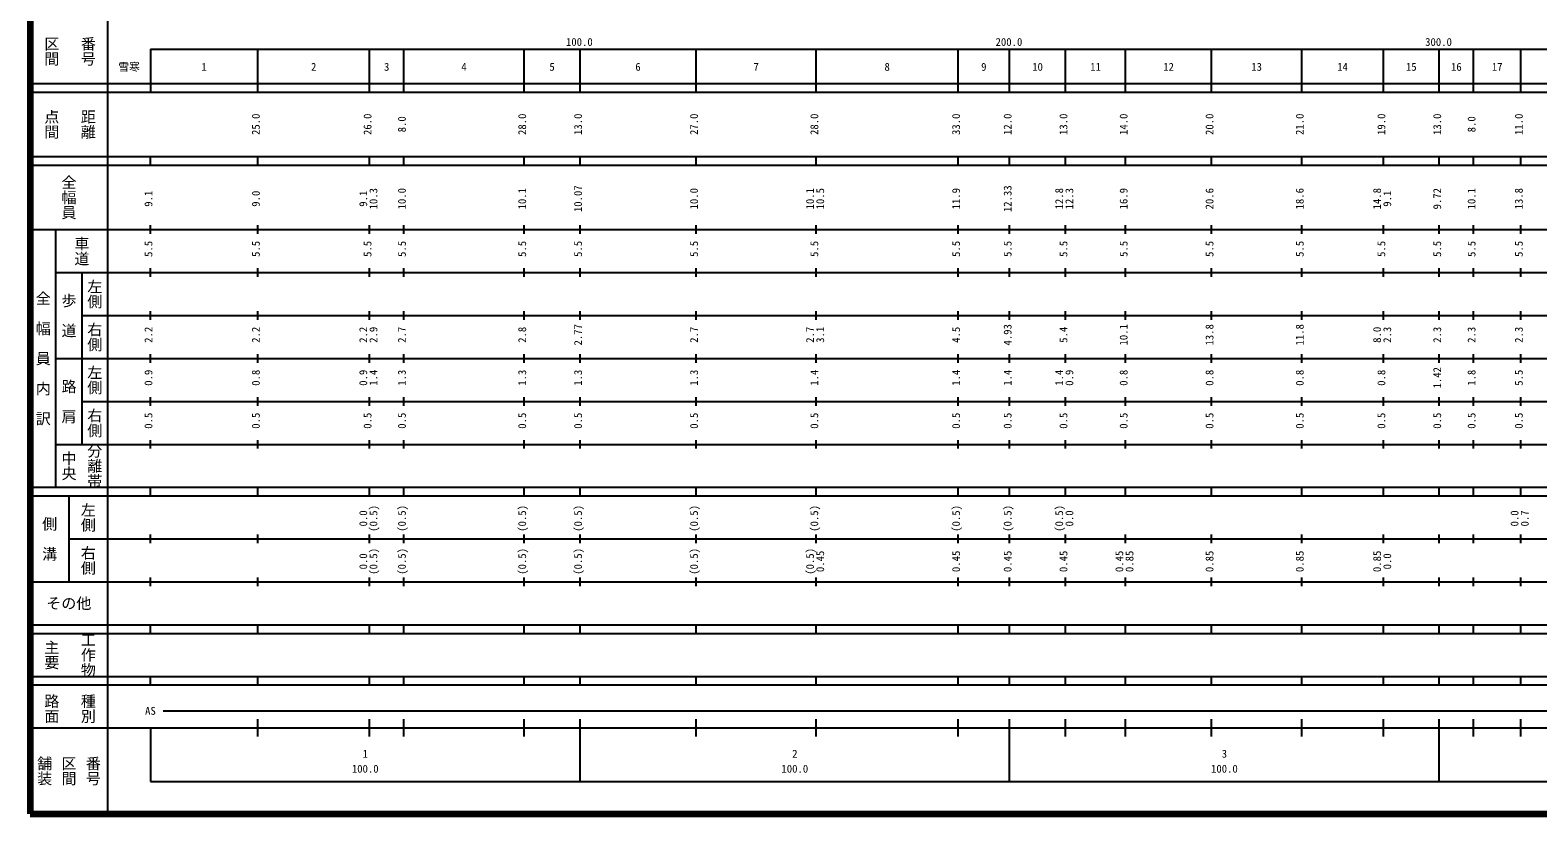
# Model space of a CAD drawing. Units: millimetres on the paper, enlarged 1000 times. Extents: x 40000 to 680000, y 20000 to 380000.
# Drawn here: x 40000 to 390966, y 20000 to 202409 of the extents above; entities that cross this region are included whole.
import ezdxf
from ezdxf.enums import TextEntityAlignment as Align

# ---------------------------------------------------------------- set-up
doc = ezdxf.new("R2010")
doc.units = ezdxf.units.MM
doc.header["$LTSCALE"] = 1000
doc.layers.add('M-TTL', color=2, linetype='Continuous', lineweight=140)
doc.layers.add('M-TTL-BAND', color=7, linetype='Continuous', lineweight=25)
doc.styles.add('@ＭＳ ゴシック', font='')
doc.styles.add('ＭＳ ゴシック', font='')
doc.styles.get('@ＭＳ ゴシック').set_extended_font_data('@MS Gothic')
doc.styles.get('ＭＳ ゴシック').set_extended_font_data('MS Gothic')

msp = doc.modelspace()

# ---------------------------------------------------------------- linework, layer by layer
at = {"layer": 'M-TTL'}
for p, q in [((40000, 380000), (40000, 20000)), ((40000, 20000), (680000, 20000))]:
    msp.add_line(p, q, dxfattribs=at)
at = {"layer": 'M-TTL-BAND'}
for p, q in [((58000, 370000), (58000, 20000)), ((68000, 198000), (579000, 198000)), ((68000, 198000), (68000, 188000)), ((93000, 188000), (93000, 198000)), ((119000, 188000), (119000, 198000)), ((127000, 188000), (127000, 198000)), ((155000, 188000), (155000, 198000)), ((168000, 188000), (168000, 198000)), ((195000, 188000), (195000, 198000)), ((223000, 188000), (223000, 198000)), ((256000, 188000), (256000, 198000)), ((268000, 188000), (268000, 198000)), ((281000, 188000), (281000, 198000)), ((295000, 188000), (295000, 198000)), ((315000, 188000), (315000, 198000)), ((336000, 188000), (336000, 198000)), ((355000, 188000), (355000, 198000)), ((368000, 188000), (368000, 198000)), ((376000, 188000), (376000, 198000)), ((387000, 188000), (387000, 198000)), ((40000, 190000), (579000, 190000)), ((40000, 188000), (579000, 188000)), ((40000, 173000), (579000, 173000)), ((68000, 171000), (68000, 173000)), ((93000, 171000), (93000, 173000)), ((119000, 171000), (119000, 173000)), ((127000, 171000), (127000, 173000)), ((155000, 171000), (155000, 173000)), ((168000, 171000), (168000, 173000)), ((195000, 171000), (195000, 173000)), ((223000, 171000), (223000, 173000)), ((256000, 171000), (256000, 173000)), ((268000, 171000), (268000, 173000)), ((281000, 171000), (281000, 173000)), ((295000, 171000), (295000, 173000)), ((315000, 171000), (315000, 173000)), ((336000, 171000), (336000, 173000)), ((355000, 171000), (355000, 173000)), ((368000, 171000), (368000, 173000)), ((376000, 171000), (376000, 173000)), ((387000, 171000), (387000, 173000)), ((40000, 171000), (579000, 171000)), ((40000, 156000), (579000, 156000)), ((46000, 96000), (46000, 156000)), ((68000, 155000), (68000, 157000)), ((93000, 155000), (93000, 157000)), ((119000, 155000), (119000, 157000)), ((127000, 155000), (127000, 157000)), ((155000, 155000), (155000, 157000)), ((168000, 155000), (168000, 157000)), ((195000, 155000), (195000, 157000)), ((223000, 155000), (223000, 157000)), ((256000, 155000), (256000, 157000)), ((268000, 155000), (268000, 157000)), ((281000, 155000), (281000, 157000)), ((295000, 155000), (295000, 157000)), ((315000, 155000), (315000, 157000)), ((336000, 155000), (336000, 157000)), ((355000, 155000), (355000, 157000)), ((368000, 155000), (368000, 157000)), ((376000, 155000), (376000, 157000)), ((387000, 155000), (387000, 157000)), ((46000, 146000), (579000, 146000)), ((52000, 146000), (52000, 106000)), ((68000, 145000), (68000, 147000)), ((93000, 145000), (93000, 147000)), ((119000, 145000), (119000, 147000)), ((127000, 145000), (127000, 147000)), ((155000, 145000), (155000, 147000)), ((168000, 145000), (168000, 147000)), ((195000, 145000), (195000, 147000)), ((223000, 145000), (223000, 147000)), ((256000, 145000), (256000, 147000)), ((268000, 145000), (268000, 147000)), ((281000, 145000), (281000, 147000)), ((295000, 145000), (295000, 147000)), ((315000, 145000), (315000, 147000)), ((336000, 145000), (336000, 147000)), ((355000, 145000), (355000, 147000)), ((368000, 145000), (368000, 147000)), ((376000, 145000), (376000, 147000)), ((387000, 145000), (387000, 147000)), ((68000, 135000), (68000, 137000)), ((93000, 135000), (93000, 137000)), ((119000, 135000), (119000, 137000)), ((127000, 135000), (127000, 137000)), ((155000, 135000), (155000, 137000)), ((168000, 135000), (168000, 137000)), ((195000, 135000), (195000, 137000)), ((223000, 135000), (223000, 137000)), ((256000, 135000), (256000, 137000)), ((268000, 135000), (268000, 137000)), ((281000, 135000), (281000, 137000)), ((295000, 135000), (295000, 137000)), ((315000, 135000), (315000, 137000)), ((336000, 135000), (336000, 137000)), ((355000, 135000), (355000, 137000)), ((368000, 135000), (368000, 137000)), ((376000, 135000), (376000, 137000)), ((387000, 135000), (387000, 137000)), ((52000, 136000), (579000, 136000)), ((68000, 125000), (68000, 127000)), ((93000, 125000), (93000, 127000)), ((119000, 125000), (119000, 127000)), ((127000, 125000), (127000, 127000)), ((155000, 125000), (155000, 127000)), ((168000, 125000), (168000, 127000)), ((195000, 125000), (195000, 127000)), ((223000, 125000), (223000, 127000)), ((256000, 125000), (256000, 127000)), ((268000, 125000), (268000, 127000)), ((281000, 125000), (281000, 127000)), ((295000, 125000), (295000, 127000)), ((315000, 125000), (315000, 127000)), ((336000, 125000), (336000, 127000)), ((355000, 125000), (355000, 127000)), ((368000, 125000), (368000, 127000)), ((376000, 125000), (376000, 127000)), ((387000, 125000), (387000, 127000)), ((46000, 126000), (579000, 126000)), ((52000, 116000), (579000, 116000)), ((68000, 115000), (68000, 117000)), ((93000, 115000), (93000, 117000)), ((119000, 115000), (119000, 117000)), ((127000, 115000), (127000, 117000)), ((155000, 115000), (155000, 117000)), ((168000, 115000), (168000, 117000)), ((195000, 115000), (195000, 117000)), ((223000, 115000), (223000, 117000)), ((256000, 115000), (256000, 117000)), ((268000, 115000), (268000, 117000)), ((281000, 115000), (281000, 117000)), ((295000, 115000), (295000, 117000)), ((315000, 115000), (315000, 117000)), ((336000, 115000), (336000, 117000)), ((355000, 115000), (355000, 117000)), ((368000, 115000), (368000, 117000)), ((376000, 115000), (376000, 117000)), ((387000, 115000), (387000, 117000)), ((46000, 106000), (579000, 106000)), ((68000, 105000), (68000, 107000)), ((93000, 105000), (93000, 107000)), ((119000, 105000), (119000, 107000)), ((127000, 105000), (127000, 107000)), ((155000, 105000), (155000, 107000)), ((168000, 105000), (168000, 107000)), ((195000, 105000), (195000, 107000)), ((223000, 105000), (223000, 107000)), ((256000, 105000), (256000, 107000)), ((268000, 105000), (268000, 107000)), ((281000, 105000), (281000, 107000)), ((295000, 105000), (295000, 107000)), ((315000, 105000), (315000, 107000)), ((336000, 105000), (336000, 107000)), ((355000, 105000), (355000, 107000)), ((368000, 105000), (368000, 107000)), ((376000, 105000), (376000, 107000)), ((387000, 105000), (387000, 107000)), ((40000, 96000), (579000, 96000)), ((68000, 94000), (68000, 96000)), ((93000, 94000), (93000, 96000)), ((119000, 94000), (119000, 96000)), ((127000, 94000), (127000, 96000)), ((155000, 94000), (155000, 96000)), ((168000, 94000), (168000, 96000)), ((195000, 94000), (195000, 96000)), ((223000, 94000), (223000, 96000)), ((256000, 94000), (256000, 96000)), ((268000, 94000), (268000, 96000)), ((281000, 94000), (281000, 96000)), ((295000, 94000), (295000, 96000)), ((315000, 94000), (315000, 96000)), ((336000, 94000), (336000, 96000)), ((355000, 94000), (355000, 96000)), ((368000, 94000), (368000, 96000)), ((376000, 94000), (376000, 96000)), ((387000, 94000), (387000, 96000)), ((40000, 94000), (579000, 94000)), ((49000, 94000), (49000, 74000)), ((68000, 83000), (68000, 85000)), ((93000, 83000), (93000, 85000)), ((119000, 83000), (119000, 85000)), ((127000, 83000), (127000, 85000)), ((155000, 83000), (155000, 85000)), ((168000, 83000), (168000, 85000)), ((195000, 83000), (195000, 85000)), ((223000, 83000), (223000, 85000)), ((256000, 83000), (256000, 85000)), ((268000, 83000), (268000, 85000)), ((281000, 83000), (281000, 85000)), ((295000, 83000), (295000, 85000)), ((315000, 83000), (315000, 85000)), ((336000, 83000), (336000, 85000)), ((355000, 83000), (355000, 85000)), ((368000, 83000), (368000, 85000)), ((376000, 83000), (376000, 85000)), ((387000, 83000), (387000, 85000)), ((49000, 84000), (579000, 84000)), ((40000, 74000), (579000, 74000)), ((68000, 73000), (68000, 75000)), ((93000, 73000), (93000, 75000)), ((119000, 73000), (119000, 75000)), ((127000, 73000), (127000, 75000)), ((155000, 73000), (155000, 75000)), ((168000, 73000), (168000, 75000)), ((195000, 73000), (195000, 75000)), ((223000, 73000), (223000, 75000)), ((256000, 73000), (256000, 75000)), ((268000, 73000), (268000, 75000)), ((281000, 73000), (281000, 75000)), ((295000, 73000), (295000, 75000)), ((315000, 73000), (315000, 75000)), ((336000, 73000), (336000, 75000)), ((355000, 73000), (355000, 75000)), ((368000, 73000), (368000, 75000)), ((376000, 73000), (376000, 75000)), ((387000, 73000), (387000, 75000)), ((40000, 64000), (579000, 64000)), ((68000, 62000), (68000, 64000)), ((93000, 62000), (93000, 64000)), ((119000, 62000), (119000, 64000)), ((127000, 62000), (127000, 64000)), ((155000, 62000), (155000, 64000)), ((168000, 62000), (168000, 64000)), ((195000, 62000), (195000, 64000)), ((223000, 62000), (223000, 64000)), ((256000, 62000), (256000, 64000)), ((268000, 62000), (268000, 64000)), ((281000, 62000), (281000, 64000)), ((295000, 62000), (295000, 64000)), ((315000, 62000), (315000, 64000)), ((336000, 62000), (336000, 64000)), ((355000, 62000), (355000, 64000)), ((368000, 62000), (368000, 64000)), ((376000, 62000), (376000, 64000)), ((387000, 62000), (387000, 64000)), ((40000, 62000), (579000, 62000)), ((40000, 52000), (579000, 52000)), ((40000, 50000), (579000, 50000)), ((68000, 50000), (68000, 52000)), ((93000, 50000), (93000, 52000)), ((119000, 50000), (119000, 52000)), ((127000, 50000), (127000, 52000)), ((155000, 50000), (155000, 52000)), ((168000, 50000), (168000, 52000)), ((195000, 50000), (195000, 52000)), ((223000, 50000), (223000, 52000)), ((256000, 50000), (256000, 52000)), ((268000, 50000), (268000, 52000)), ((281000, 50000), (281000, 52000)), ((295000, 50000), (295000, 52000)), ((315000, 50000), (315000, 52000)), ((336000, 50000), (336000, 52000)), ((355000, 50000), (355000, 52000)), ((368000, 50000), (368000, 52000)), ((376000, 50000), (376000, 52000)), ((387000, 50000), (387000, 52000)), ((71000, 44000), (535000, 44000)), ((40000, 40000), (579000, 40000)), ((68000, 40000), (68000, 27500)), ((93000, 38000), (93000, 42000)), ((119000, 38000), (119000, 42000)), ((127000, 38000), (127000, 42000)), ((155000, 38000), (155000, 42000)), ((168000, 27500), (168000, 42000)), ((195000, 38000), (195000, 42000)), ((223000, 38000), (223000, 42000)), ((256000, 38000), (256000, 42000)), ((268000, 27500), (268000, 42000)), ((281000, 38000), (281000, 42000)), ((295000, 38000), (295000, 42000)), ((315000, 38000), (315000, 42000)), ((336000, 38000), (336000, 42000)), ((355000, 38000), (355000, 42000)), ((368000, 27500), (368000, 42000)), ((376000, 38000), (376000, 42000)), ((387000, 38000), (387000, 42000)), ((68000, 27500), (579000, 27500))]:
    msp.add_line(p, q, dxfattribs=at)

# ---------------------------------------------------------------- texts
at = {"layer": 'M-TTL-BAND', "style": '@ＭＳ ゴシック'}
for s, p in [('区間', (45000, 197500)), ('番号', (53500, 197500)), ('点間', (45000, 180500)), ('距離', (53500, 180500)), ('全幅員', (49000, 163500)), ('車道', (52000, 151000)), ('左側', (55000, 141000)), ('全\u3000幅\u3000員\u3000内\u3000訳', (43000, 126000)), ('歩\u3000道', (49000, 136000)), ('右側', (55000, 131000)), ('左側', (55000, 121000)), ('路\u3000肩', (49000, 116000)), ('右側', (55000, 111000)), ('分離帯', (55000, 101000)), ('中央', (49000, 101000)), ('左側', (53500, 89000)), ('側\u3000溝', (44500, 84000)), ('右側', (53500, 79000)), ('主要', (45000, 57000)), ('工作物', (53500, 57000)), ('路面', (45000, 44500)), ('種別', (53500, 44500)), ('舗装', (43333, 30000)), ('区間', (49000, 30000)), ('番号', (54667, 30000))]:
    msp.add_text(s, height=2566, rotation=270, dxfattribs=at).set_placement(p, align=Align.MIDDLE_CENTER)
at = {"layer": 'M-TTL-BAND', "style": 'ＭＳ ゴシック'}
for s, p in [('100.0', (167844, 198195)), ('200.0', (267844, 198195)), ('300.0', (367844, 198195)), ('雪寒', (63017, 192405)), ('1', (80500, 192405)), ('2', (106000, 192405)), ('3', (123000, 192405)), ('4', (141000, 192405)), ('5', (161500, 192405)), ('6', (181500, 192405)), ('7', (209000, 192405)), ('8', (239500, 192405)), ('9', (262000, 192405)), ('10', (274500, 192405)), ('11', (288000, 192405)), ('12', (305000, 192405)), ('13', (325500, 192405)), ('14', (345500, 192405)), ('15', (361500, 192405)), ('16', (372000, 192405)), ('17', (381500, 192405)), ('AS', (68000, 42500)), ('1', (118000, 32523)), ('2', (218000, 32523)), ('3', (318000, 32523)), ('100.0', (118000, 29033)), ('100.0', (218000, 29033)), ('100.0', (318000, 29033))]:
    msp.add_text(s, height=1833, dxfattribs=at).set_placement(p, align=Align.BOTTOM_CENTER)
for s, p in [('25.0', (94000, 180500)), ('26.0', (120000, 180500)), ('28.0', (156000, 180500)), ('13.0', (169000, 180500)), ('27.0', (196000, 180500)), ('28.0', (224000, 180500)), ('33.0', (257000, 180500)), ('12.0', (269000, 180500)), ('13.0', (282000, 180500)), ('14.0', (296000, 180500)), ('20.0', (316000, 180500)), ('21.0', (337000, 180500)), ('19.0', (356000, 180500)), ('13.0', (369000, 180500)), ('11.0', (388000, 180500)), ('8.0', (128000, 180500)), ('8.0', (377000, 180500)), ('10.3', (121370, 163174)), ('10.0', (128000, 163174)), ('10.1', (156000, 163174)), ('10.07', (169000, 163174)), ('10.0', (196000, 163174)), ('10.1', (223000, 163174)), ('10.5', (225370, 163174)), ('11.9', (257000, 163174)), ('12.33', (269000, 163174)), ('12.8', (281000, 163174)), ('12.3', (283370, 163174)), ('16.9', (296000, 163174)), ('20.6', (316000, 163174)), ('18.6', (337000, 163174)), ('14.8', (355000, 163174)), ('9.72', (369000, 163174)), ('10.1', (377000, 163174)), ('13.8', (388000, 163174)), ('9.1', (69000, 163174)), ('9.0', (94000, 163174)), ('9.1', (119000, 163174)), ('9.1', (357370, 163174)), ('5.5', (69000, 151500)), ('5.5', (94000, 151500)), ('5.5', (120000, 151500)), ('5.5', (128000, 151500)), ('5.5', (156000, 151500)), ('5.5', (169000, 151500)), ('5.5', (196000, 151500)), ('5.5', (224000, 151500)), ('5.5', (257000, 151500)), ('5.5', (269000, 151500)), ('5.5', (282000, 151500)), ('5.5', (296000, 151500)), ('5.5', (316000, 151500)), ('5.5', (337000, 151500)), ('5.5', (356000, 151500)), ('5.5', (369000, 151500)), ('5.5', (377000, 151500)), ('5.5', (388000, 151500)), ('2.77', (169000, 131500)), ('4.93', (269000, 131500)), ('10.1', (296000, 131500)), ('13.8', (316000, 131500)), ('11.8', (337000, 131500)), ('2.2', (69000, 131500)), ('2.2', (94000, 131500)), ('2.2', (119000, 131500)), ('2.9', (121370, 131500)), ('2.7', (128000, 131500)), ('2.8', (156000, 131500)), ('2.7', (196000, 131500)), ('2.7', (223000, 131500)), ('3.1', (225370, 131500)), ('4.5', (257000, 131500)), ('5.4', (282000, 131500)), ('8.0', (355000, 131500)), ('2.3', (357370, 131500)), ('2.3', (369000, 131500)), ('2.3', (377000, 131500)), ('2.3', (388000, 131500)), ('0.9', (69000, 121500)), ('0.8', (94000, 121500)), ('0.9', (119000, 121500)), ('1.4', (121370, 121500)), ('1.3', (128000, 121500)), ('1.3', (156000, 121500)), ('1.3', (169000, 121500)), ('1.3', (196000, 121500)), ('1.4', (224000, 121500)), ('1.4', (257000, 121500)), ('1.4', (269000, 121500)), ('1.4', (281000, 121500)), ('0.9', (283370, 121500)), ('0.8', (296000, 121500)), ('0.8', (316000, 121500)), ('0.8', (337000, 121500)), ('0.8', (356000, 121500)), ('1.42', (369000, 121500)), ('1.8', (377000, 121500)), ('5.5', (388000, 121500)), ('0.5', (69000, 111500)), ('0.5', (94000, 111500)), ('0.5', (120000, 111500)), ('0.5', (128000, 111500)), ('0.5', (156000, 111500)), ('0.5', (169000, 111500)), ('0.5', (196000, 111500)), ('0.5', (224000, 111500)), ('0.5', (257000, 111500)), ('0.5', (269000, 111500)), ('0.5', (282000, 111500)), ('0.5', (296000, 111500)), ('0.5', (316000, 111500)), ('0.5', (337000, 111500)), ('0.5', (356000, 111500)), ('0.5', (369000, 111500)), ('0.5', (377000, 111500)), ('0.5', (388000, 111500)), ('(0.5)', (121370, 88764)), ('(0.5)', (128000, 88764)), ('(0.5)', (156000, 88764)), ('(0.5)', (169000, 88764)), ('(0.5)', (196000, 88764)), ('(0.5)', (224000, 88764)), ('(0.5)', (257000, 88764)), ('(0.5)', (269000, 88764)), ('(0.5)', (281000, 88764)), ('0.0', (119000, 88764)), ('0.0', (283370, 88764)), ('0.0', (387000, 88764)), ('0.7', (389370, 88764)), ('(0.5)', (121370, 78764)), ('(0.5)', (128000, 78764)), ('(0.5)', (156000, 78764)), ('(0.5)', (169000, 78764)), ('(0.5)', (196000, 78764)), ('(0.5)', (223000, 78764)), ('0.45', (225370, 78764)), ('0.45', (257000, 78764)), ('0.45', (269000, 78764)), ('0.45', (282000, 78764)), ('0.45', (295000, 78764)), ('0.85', (297370, 78764)), ('0.85', (316000, 78764)), ('0.85', (337000, 78764)), ('0.85', (355000, 78764)), ('0.0', (119000, 78764)), ('0.0', (357370, 78764))]:
    msp.add_text(s, height=1833, rotation=90, dxfattribs=at).set_placement(p, align=Align.BOTTOM_CENTER)
msp.add_text('その他', height=2566, dxfattribs=at).set_placement((49000, 69000), align=Align.MIDDLE_CENTER)

doc.saveas('drawing.dxf')
